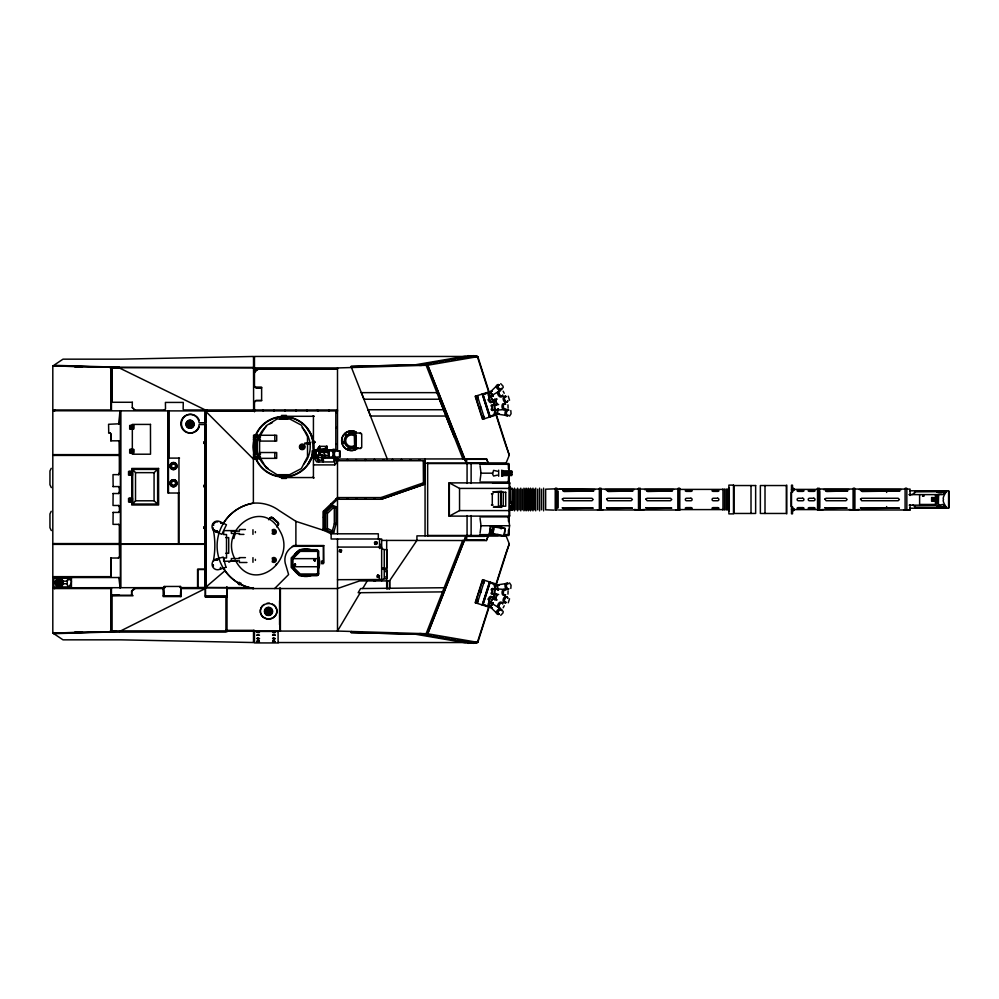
<?xml version="1.0" encoding="UTF-8"?>
<svg xmlns="http://www.w3.org/2000/svg" width="999" height="999" viewBox="0 0 999 999"><rect width="100%" height="100%" fill="white"/><g stroke="black" fill="none" stroke-linecap="round" stroke-linejoin="round"><path stroke-width="1.5" d="M253.621 367.42L112.188 367.207L111.613 402.272L132.417 402.272M205.444 588.548L205.332 587.599L205.344 588.548L180.782 588.548M223.476 567.994C229.645 578.995 241.134 586.188 253.371 588.548A43.257 43.257 0 0 1 253.371 503.171L253.371 459.041L205.332 410.926L205.344 409.977L205.082 441.82M509.54 400.237L508.241 396.178M386.288 571.128L386.463 572.09M480.057 480.581L481.019 473.176L480.057 465.759M480.057 533.154L481.019 525.749L480.057 518.331M492.657 529.595L493.056 526.111L493.881 526.361L490.971 526.111L489.323 534.415L490.409 525.973L501.498 526.111L501.136 528.921M491.046 533.703L492.894 533.953L491.046 533.703L490.934 534.552L492.794 534.802L491.608 534.715M492.994 532.405L491.233 532.23L491.57 529.67L493.768 529.757M505.194 528.483L493.956 527.01L493.019 534.29L504.083 535.901L505.194 528.483L492.032 526.111M492.769 526.286L492.27 534.69M492.282 532.455L492.382 534.827M492.482 533.853C494.73 533.828 489.248 533.341 492.482 533.853L493.394 532.617M492.994 529.82L493.956 527.01M492.694 534.727L492.807 533.878M493.181 526.823L493.793 526.286M479.87 482.067L508.441 482.067L509.59 473.176L508.441 464.285L479.87 464.285L479.87 463.536M504.083 535.901L505.019 528.608M503.933 534.64L508.441 534.64L509.59 525.749L508.441 516.858L479.87 516.858M503.196 387.749L503.034 386.138L500.736 383.666M504.22 605.719L503.171 607.779M318.706 461.95L319.068 459.865M508.091 408.191L507.954 404.857M476.223 397.977L477.659 396.84L478.022 398.576L476.76 398.813L476.948 396.915M477.472 398.738L477.122 397.015M481.131 408.329L479.882 408.566L479.52 406.843L480.419 408.391L481.318 407.43L479.52 406.843M484.178 417.832L482.917 418.069L482.567 416.346L484.353 416.945L483.628 418.007L483.816 417.12L482.567 416.346M482.917 418.069L483.104 416.171M386.351 572.177L386.176 571.328M331.456 532.33L331.843 530.619L327.397 528.521L325.686 529.607L331.456 532.33L333.741 532.33L336.014 524.263L336.014 506.743L333.154 505.531L325.686 512.724L325.686 529.607M313.062 450.786L311.626 457.142L307.992 464.048M497.39 471.228L493.593 470.367L492.507 473.901L493.581 476.036L497.377 475.162M507.954 594.143L508.091 590.809M333.741 532.33L332.442 530.619L334.315 524.025L334.315 507.879L336.014 506.743M937.287 507.192L938.61 506.93L938.498 507.754L937.287 507.192L938.61 506.93M937.287 507.667L937.437 506.568L942.944 506.593L942.319 507.892L941.882 506.83L942.944 506.793M941.882 506.83L943.143 507.042L937.162 507.042L938.036 507.405M941.77 507.667L943.143 506.843M346.803 460.015L347.502 459.428L347.202 460.389M338.449 498.551L339.086 497.964L339.26 498.826L338.611 498.064M356.631 460.289L355.981 459.528L356.218 460.389M347.602 498.826L346.965 498.064L347.202 498.926M365.247 460.389L365.01 459.528L365.871 459.802L365.172 460.389L365.871 459.802M373.876 460.015L374.575 459.428L374.75 460.289L374.026 459.528M364.847 498.551L365.559 497.964L365.721 498.826L365.01 498.064M383.916 459.802L382.892 460.015L383.853 459.802M373.876 498.551L374.9 498.339L373.938 498.551M392.145 459.528L392.307 460.389L392.619 459.428M382.03 497.652L381.793 498.613L381.63 497.752M401.011 460.015L401.648 459.428L401.81 460.289L401.161 459.528M389.96 495.242L390.984 495.042L390.284 495.629M398.526 492.257L399.225 491.67L399.388 492.544L398.676 491.783M409.965 460.015L410.989 459.802L410.04 460.015M408.104 489.073L407.242 488.786L407.954 489.56M418.993 460.015L420.017 459.802L419.056 460.015M415.646 486.288L416.346 485.701L416.034 486.675M423.888 471.865L424.587 471.278L424.687 472.14L423.888 471.865L424.762 472.14M423.564 483.528L424.263 482.942L424.425 483.803L423.713 483.041M475.499 602.809L482.854 579.795M477.285 603.371L484.577 580.344M482.18 604.932L489.522 581.918M482.367 604.994L489.722 581.98M482.692 605.107L490.047 582.092M488.611 607.28L477.335 642.544L473.563 643.319L421.241 634.353L421.241 633.578M496.116 583.778L505.506 554.395M505.919 553.096L509.29 543.831L506.056 535.864L416.92 535.864L416.92 540.409L389.498 580.918L389.498 588.748M489.073 607.105L477.809 642.369L474.825 642.544M496.116 585.077L509.29 543.831M317.832 573.713L316.92 574.525M58.791 582.367C59.89 584.59 59.341 580.606 58.978 582.954M190.397 424.438C189.498 422.29 189.698 426.248 190.484 423.963M268.881 611.613C266.97 610.252 269.83 612.799 268.369 611.013M462.724 540.409L426.111 633.716M428.209 632.33L466.071 535.864L488.174 536.001L486.376 540.559L381.655 540.409M421.241 634.353L427.784 633.766L466.208 535.864M466.508 536.001L464.285 540.409M496.153 414.048L509.29 455.169L506.056 463.136L425.062 463.136M318.206 558.404L318.119 557.18M308.316 464.273L312 457.28M375.424 543.918L374.812 543.031L376.436 542.157M375.424 542.157L374.812 543.031M376.323 543.918L376.323 542.157M344.68 433.578A9.84 9.84 0 0 1 356.356 432.205A10.564 10.165 -90 0 0 346.516 432.205C340.159 435.726 340.159 445.716 346.516 449.25A10.564 10.165 -90 0 0 356.356 449.25L358.104 447.777M360.239 592.707L337.5 631.056L227.01 631.106L253.521 631.156M362.712 588.536L367.232 580.918M483.816 582.892L482.38 581.755L484.178 581.168L483.816 582.892L482.929 581.93L484.178 581.168M483.628 580.993L483.816 581.88L482.567 582.654M480.781 592.395L479.345 591.271L481.131 590.671L480.781 592.395L480.069 592.332L479.882 590.434M476.223 601.023L478.022 600.424L477.659 602.16L476.223 601.023L476.948 602.085M476.773 601.198L476.76 600.187M476.411 601.922L478.022 600.424M374.013 580.918L375.686 580.669M277.647 525.137L277.972 524.712A1.861 1.748 41.3 0 0 277.772 522.639L272.377 517.894A1.561 1.474 41.3 0 0 270.579 517.981L268.544 519.73L270.317 517.707A1.948 1.823 41.3 0 1 272.814 517.782L277.784 522.14A2.235 2.11 41.3 0 1 278.072 525.199L276.636 526.835L277.784 524.962A1.861 1.748 41.3 0 0 277.635 522.802L272.24 518.056A1.561 1.474 41.3 0 0 270.429 518.144M275.911 564.735L276.611 563.761M510.814 588.423L511.063 585.227L509.515 582.892M508.241 602.822L509.54 598.763M374.588 542.669L375.237 541.808M376.511 544.268L377.135 542.332L376.186 541.67M317.282 449.113L319.468 446.341L327.11 446.341L327.11 449.475L317.282 449.475L325.237 449.113M317.595 449.113L319.78 446.341L319.78 449.113M324.425 449.113L326.611 446.341L326.611 449.113M327.035 446.341L324.862 449.475M313.486 441.933L314.423 441.72M314.735 442.545L313.561 442.807L313.873 441.458M942.944 492.182L941.77 491.321L942.981 491.221C944.242 494.08 935.126 492.632 938.036 491.783M914.41 493.169L915.746 491.695L946.615 491.421L915.746 491.421L913.598 493.568A10.052 5.045 90 0 1 911.575 494.617M132.68 504.033L135.514 500.799L135.514 472.652L132.68 469.405L157.63 469.405L157.63 504.033L132.68 504.033L132.68 469.405M938.61 494.617L938.373 504.02L939.822 505.169A18.432 9.353 90 0 0 942.232 504.458A9.89 5.02 -90 0 1 944.292 505.432M496.94 414.335L490.084 416.346L483.079 394.505L489.872 392.008M937.437 506.568L943.093 507.405M51.211 468.331L49.95 470.991L49.95 484.715L51.324 487.612M51.211 511.301L49.95 513.961L49.95 527.684L51.324 530.581M118.831 424.288L119.917 410.839L119.505 423.776L108.579 424.288L108.729 432.792M164.36 409.977L165.522 408.916L165.409 402.422L183.267 402.422L183.154 409.315L183.928 409.977L253.621 409.977M118.631 474.637L119.917 471.803L119.505 441.583L118.744 440.821L110.752 440.821L110.752 433.566L109.99 432.792M118.631 493.518L119.917 491.083L119.493 487.312L118.769 486.588L112.999 486.588M118.681 512.412L119.917 510.676L119.917 507.455L118.631 505.482M118.456 558.016L119.917 555.894L119.917 525.624L118.819 524.363L112.999 524.363L113.137 512.412M131.593 595.242L131.593 590.996L134.141 588.548M134.178 589.36L131.593 590.996M180.869 588.548L180.344 596.578M313.524 464.897L334.727 464.897L336.8 462.799L337.138 457.505M497.24 413.936L491.233 415.846M274.638 588.548L288.611 574.55L285.939 565.496A15.16 15.16 0 0 1 295.891 545.304L295.891 521.353L279.295 510.664A38.024 38.024 0 0 0 253.371 503.171A43.257 43.232 -90 0 0 223.164 523.751M317.694 573.988L300.212 573.988L292.944 566.733L292.944 558.641L300.212 551.373L317.694 551.373M292.819 567.819L294.093 569.093M293.956 568.955L292.67 568.231M323.713 545.691L323.851 562.937L322.677 562.937L323.439 562.449M292.295 546.328L323.439 546.191M298.114 573.101L299.388 574.375M299.238 574.238L297.964 573.513M934.914 497.739L931.617 497.49L931.617 501.261L935.164 501.261L935.164 497.49M944.292 493.568C949.662 488.012 941.682 496.84 943.468 499.5C941.645 502.122 949.662 510.926 944.292 505.432M490.996 391.358L496.478 386.014M327.397 528.521L327.397 513.449L333.516 507.542L333.154 505.531M254.47 368.893L337.5 368.893L257.705 368.781L254.47 371.815L254.47 386.488L255.969 387.899L261.626 387.899M254.47 372.814L257.705 368.781M261.626 400.412L255.969 400.412L254.47 401.81L254.47 411.813M254.47 402.085L255.969 400.686L261.626 400.686L261.626 387.624L255.969 387.624L254.47 386.226M52.81 366.009L111.451 367.182L111.451 409.977L52.81 409.977L52.81 366.009L111.451 367.182M135.514 472.652L154.071 472.652L157.63 469.405M336.176 427.672L337.038 427.497L336.763 428.334L336.563 427.335M351.398 632.242L351.398 631.468L351.049 632.554L415.134 634.165L468.531 643.319L471.366 642.794M205.332 587.599L225.187 570.566M493.019 534.29L504.258 535.764M500.736 615.334L503.021 612.899L503.196 611.251M509.515 416.108L511.063 413.773L510.814 410.577M492.669 491.945L501.71 491.196M484.278 394.081L490.284 392.157M491.808 395.542L498.251 391.72M213.299 566.208L213.299 565.097L213.299 566.208A4.645 4.645 0 0 1 212.974 564.922M228.858 562.262L231.131 560.951M381.655 548.526L384.253 549.625L384.253 568.181L382.28 569.093L386.85 569.992L386.85 578.421L382.28 579.52L337.5 579.695M509.677 510.589L459.552 510.589L449.338 516.108L449.338 482.892L459.552 488.411L509.677 488.411M205.332 588.548L119.343 631.58M256.993 641.87L258.341 642.095L259.116 640.821L259.116 641.97L256.643 641.907L259.465 641.932L256.868 641.795L256.993 640.734M937.287 491.321L938.61 491.57L938.049 492.27L937.287 491.321L937.437 492.42M937.287 491.795L938.61 492.045M937.387 491.67L938.61 491.57M941.77 491.795L943.143 491.933L937.162 491.933L942.944 491.683M943.093 491.57L941.882 491.67M219.293 558.678L213.411 560.739A82.268 82.268 0 0 0 213.411 530.219L217.819 531.431M381.019 497.589L423.588 482.779L423.588 460.726L335.826 460.726M425.199 483.991L381.281 499.263L425.199 483.991L425.199 459.041M489.185 391.82L475.174 396.303L482.529 419.318L496.54 414.835M476.76 398.813L478.022 398.576M486.563 458.903L488.174 462.999L486.563 458.903L335.826 459.041M489.81 607.005L483.041 604.67L490.01 582.804L496.99 584.715M558.553 509.989L599.949 509.989L599.949 489.772M600.436 489.772L600.436 509.94L639.16 509.989L639.16 489.772M678.508 489.06L678.508 509.989L639.797 509.989L639.797 489.772M644.58 509.465L639.797 509.94M853.895 489.772L853.895 509.94L818.793 509.989L818.793 489.06M823.576 509.465L818.793 509.94M910.064 504.795L910.064 509.989L854.345 509.989L854.345 489.772M859.128 509.465L854.345 509.94M493.793 492.057L501.635 491.908M937.387 507.317L938.61 507.405M490.234 606.855L484.278 604.919M387.312 459.041L351.049 366.446L415.134 364.835L468.531 355.681L471.366 356.206M420.379 364.71L351.049 366.446M425.736 364.647L421.241 365.422L421.241 364.647L473.563 355.681L477.809 356.631L489.098 391.97M424.787 364.685L420.292 365.447L415.134 364.835M427.784 364.16L430.794 363.648M433.791 363.137L436.788 362.625M439.785 362.113L442.782 361.601M445.791 361.089L448.788 360.564M451.785 360.052L454.782 359.54M457.779 359.028L471.278 356.718M463.099 358.254L466.096 357.742M421.241 364.647L427.647 365.234L477.809 356.631L473.563 355.681L473.563 356.456M258.341 642.095L259.116 641.97M272.727 641.87C276.935 641.146 272.24 643.456 272.727 640.734M498.301 584.777L505.869 583.603M259.24 640.908L257.967 641.008M376.298 541.67L374.475 542.669L374.725 543.743M375.449 544.405L376.623 544.268M415.134 634.165L420.292 633.553L425.736 634.353M476.411 397.078L477.659 396.84M503.996 409.565L496.528 410.189A2.91 1.498 85.2 0 1 494.605 406.655A2.91 1.498 85.2 0 1 496.84 404.957M492.107 529.532L492.445 529.745M491.733 532.405L492.632 532.692M553.821 510.114L545.641 509.815L545.641 489.185L553.821 488.886M354.133 367.132L361.85 366.908M388.049 366.109L395.754 365.884M111.613 367.719L337.5 367.944L427.784 365.234L466.208 463.136M74.75 632.117L82.43 631.892M110.115 631.093L116.271 630.906M111.451 588.548L52.81 588.548L52.81 632.991L111.463 631.818L111.451 587.699M52.81 632.991L111.463 631.818M53.821 632.729L53.821 633.678L119.343 631.768L227.01 631.768L227.01 587.599M444.855 587.724L360.614 588.548L358.142 592.732L442.382 591.895M205.444 587.599L197.864 587.612L197.864 569.53L205.669 569.53M465.422 356.456L254.47 356.456L254.47 369.78M474.825 356.456L477.335 356.456L488.623 391.795M253.521 357.23L254.47 357.23M426.148 365.284L462.937 459.041M253.621 368.356L254.47 368.356M253.621 369.78L257.705 369.78M255.969 387.212L261.626 387.212M361.263 392.644L436.888 392.644M363.836 399.225L439.46 399.225M112.325 399.438L111.763 402.272M132.28 402.272L132.28 407.58L134.79 409.977M367.969 409.74L443.593 409.74M164.473 409.977L134.653 409.977L132.28 407.58M254.47 409.977L337.5 409.977M205.657 410.926L205.657 422.752L199.101 422.752L198.676 420.417A9.366 9.216 -90 0 0 184.478 416.233A9.366 9.216 -90 0 0 184.603 431.256A9.366 9.216 -90 0 0 198.726 426.823L199.101 424.55L205.657 424.55L205.657 543.918L120.567 543.918L120.567 410.839L120.567 587.687L120.567 544.305L205.669 544.305L205.669 587.599M206.805 410.864L253.621 410.864L253.521 356.456L121.004 359.165L63.012 359.165L53.821 365.322L119.343 367.232L119.343 368.356M335.826 410.914L337.5 410.914M205.332 410.926L337.5 410.926M281.581 415.821L286.351 415.709M282.542 416.059L285.564 416.059M370.442 416.034L446.066 416.034M285.564 416.296L313.424 416.296L313.424 451.523M282.542 416.533L285.564 416.533M287.612 416.845L279.957 416.845L279.957 418.731L287.612 418.731L287.612 416.845A30.32 30.307 0 0 1 313.449 441.645M279.957 417.307L287.612 417.307M131.219 426.411L133.691 426.411M131.219 427.285L132.093 427.36M131.219 427.36L133.691 427.36M130.744 428.309L133.691 428.309M108.579 432.792L110.14 432.792M348.701 433.029L360.689 433.029L361.713 434.053L361.713 447.44L360.689 448.451L348.701 448.451M110.752 433.566L110.901 440.821M348.701 433.678L355.819 433.678M253.559 437.375L260.389 437.412L260.389 435.264L276.686 435.264L276.686 441.083L260.389 441.083L260.389 439.423L253.559 439.423M253.559 439.498L257.405 439.498L257.405 454.645M118.594 440.821L119.505 441.583M205.22 441.82L204.071 441.82L204.071 443.481L205.22 443.481M348.701 447.764L355.557 447.764M332.967 449.288L334.44 449.288M313.823 449.887L337.138 449.85M317.719 450.237L314.66 450.237L314.66 450.961M323.838 450.237L333.017 450.237M131.219 450.262L133.691 450.337M314.747 450.636L313.674 450.636L314.747 450.274M314.398 450.811L312.212 450.811L312.699 456.168M131.219 451.211L133.691 451.286M312.612 451.585L316.159 451.585L316.159 456.481L312.612 456.481L312.699 450.811M130.744 452.235L133.691 452.235M312.612 452.41L315.347 452.41L315.347 455.656L312.612 455.656M329.308 452.447L318.768 452.447L318.768 455.494M119.917 454.632L52.81 454.632L52.81 410.764L54.745 410.764L54.745 409.977M253.559 454.645L260.389 454.682L260.389 452.522L276.686 452.522L276.686 458.354L260.389 458.354L260.389 456.68L253.559 456.68M119.917 455.419L52.81 455.419L52.81 543.581L119.917 543.581M329.308 455.494L318.244 455.02M253.559 456.843L259.216 456.843L259.216 458.878L253.559 458.878L253.559 435.177L259.216 435.177L259.216 437.375M318.931 457.092L312.799 456.481M322.003 457.092L340.184 457.092L340.135 450.961L312.799 450.961L312.799 451.585M325.075 457.517L322.427 457.517L322.128 455.02L317.62 455.02L318.069 460.189L323.701 460.189M317.62 457.604L321.628 457.604L322.078 460.189M168.431 458.104L179.52 458.104M313.524 458.166L316.671 458.166L318.494 461.95M323.164 458.166L335.477 458.166M253.371 459.041L256.031 459.453A30.32 30.307 0 0 0 280.781 476.935M466.021 459.303L484.765 459.303M466.021 462.824L484.765 462.824M427.747 463.536L508.953 463.536L508.953 469.655M501.723 470.854L511.725 470.854L511.725 472.802L501.723 472.802M132.542 471.416L128.546 471.416L128.546 475.112L132.542 475.112M501.723 471.803L511.725 471.715M130.944 472.277L130.07 472.277L132.542 472.365M501.723 472.19L511.725 472.19M501.723 472.327L511.725 472.327M130.07 473.226L132.542 473.301M481.019 473.176L492.682 473.176M502.609 473.176L509.59 473.176M501.723 473.588L511.725 473.588L511.725 475.536L501.723 475.536M130.07 474.175L130.944 474.175M501.723 474.063L511.725 474.063M132.542 474.25L129.595 474.25L129.595 475.112L129.495 471.416M501.723 474.2L511.725 474.2M501.723 474.6L511.725 474.6M501.723 474.675L511.725 474.675M279.957 476.548L287.612 476.548M282.542 477.322L285.564 477.322M285.564 477.559L313.424 477.559L313.424 457.654M282.542 477.797L285.564 477.797M281.581 478.034L286.351 478.034M281.581 478.146L286.351 478.146M423.588 482.779L423.451 460.726M509.04 483.129L509.677 483.129M205.22 485.214L204.071 485.214L204.071 486.875L205.22 486.875M509.677 486.938L510.302 486.938L510.452 502.834M509.902 487.162L509.902 488.673M792.519 488.324L793.543 488.324L793.543 490.684L792.519 490.684M509.677 488.898L512.175 488.948M555.232 488.948L556.955 488.948M599.338 488.948L601.073 488.948M638.498 488.948L640.222 488.948M678.084 488.948L679.807 488.948M792.519 488.911L793.543 488.911M817.532 488.948L819.267 488.948M853.084 488.948L854.819 488.948M905.106 488.948L906.842 488.948M510.452 488.998L512.175 488.998M555.232 488.998L556.955 488.998M679.807 489.06L558.553 489.098L595.079 489.585M817.532 488.998L910.064 489.098L910.064 495.467M605.232 489.585L634.303 489.585M644.58 489.585L673.651 489.585M678.508 489.398L722.976 489.398M791.495 489.448L792.519 489.448M794.13 489.398L819.829 489.398L819.829 490.084M823.576 489.585L849.025 489.585M859.128 489.585L901.273 489.585M792.519 490.097L793.543 490.097M909.864 490.784L948.575 490.784L948.575 508.216L909.864 508.216M791.495 492.295L792.519 492.295L792.519 485.114M119.343 492.794L119.343 487.312L118.631 486.588M178.983 493.019L167.882 493.019L167.882 410.889L168.993 410.889L168.993 458.104M112.999 493.518L118.769 493.518M491.421 493.768L493.144 493.768M908.978 494.617L942.232 494.617A10.127 5.132 -90 0 0 944.292 493.581M922.577 495.966L924.15 495.966L922.577 496.203M381.156 497.589L337.5 497.589L323.064 511.525L323.064 530.169M132.542 498.326L128.546 498.326L128.584 502.035L132.542 502.035M130.07 499.2L132.542 499.275M381.418 499.263L337.5 499.263L324.213 512.1L324.213 530.544L331.131 533.803L378.321 533.803L378.321 538.998M509.677 499.95L510.227 501.998M130.07 500.137L130.944 500.137M130.07 500.224L132.542 500.224M135.514 500.799L154.071 500.799L157.63 504.033M132.542 501.161L129.595 501.161L129.595 502.035L129.495 498.326M491.421 505.032L493.144 505.032M939.822 505.169L909.202 505.169A15.584 7.817 90 0 0 910.401 504.994M118.769 505.482L112.999 505.482L113.137 493.518M119.343 506.206L119.493 511.725M494.268 506.618L501.735 506.618M791.495 506.705L792.519 506.705L792.519 513.886M334.528 507.417L336.014 507.417M501.81 507.33L493.344 507.167M509.677 507.342C513.474 505.781 513.474 511.351 509.677 509.79M914.41 505.831L915.746 507.305L946.615 507.529L915.746 507.529L913.598 505.432A9.815 4.92 -90 0 0 913.049 504.982M792.519 508.316L793.543 508.316L793.543 510.676L792.519 510.676M792.519 508.903L793.543 508.903M791.495 509.552L792.519 509.552M678.508 509.602L722.976 509.602M794.13 509.602L819.829 509.602L819.829 508.916M597.502 509.94L599.949 509.94M600.436 509.94L602.797 509.94M639.16 509.94L634.303 509.465M676.073 509.94L678.508 509.94M853.895 509.94L849.025 509.465M903.695 509.94L910.064 509.94M792.519 510.077L793.543 510.077M112.999 512.412L118.819 512.412M509.04 515.871L509.677 515.871M334.528 523.588L336.014 523.588M481.019 525.749L509.59 525.749M493.056 526.111L501.498 526.111M491.97 526.573L493.731 526.748M205.22 526.773L204.071 526.773L204.071 528.421L205.22 528.421M493.344 527.16L500.074 527.022M245.442 529.52L239.423 529.52L239.423 531.168L231.368 531.168L231.368 533.454L239.423 533.454L239.423 534.365M236.563 530.619L223.676 530.619L223.676 534.54L226.511 534.54L226.511 557.966L223.676 557.966L223.676 561.238L236.875 561.238M491.233 532.23L492.257 532.23M239.423 534.403L243.931 534.403M489.323 534.415L498.339 534.415M497.914 534.64L479.87 534.64L479.87 535.464M427.747 535.464L498.239 535.464M504.358 535.464L508.953 535.464L508.953 529.345M466.021 536.376L484.765 536.376M225.849 537.612L228.709 537.612L228.709 553.271L225.849 553.271M466.021 539.897L484.765 539.897M375.312 543.918L376.436 543.918M119.917 544.368L52.81 544.368L52.81 576.66L110.939 576.66L110.939 558.016M293.556 545.541L323.851 545.541M337.5 547.077L381.655 547.077M380.082 547.814L381.655 547.814M384.253 549.625L386.85 549.625L386.85 568.181L382.28 568.181M119.543 557.105L119.343 544.368M239.423 557.617L245.442 557.617M118.644 558.016L110.752 558.016L110.752 576.66M292.944 558.641L317.694 558.641M292.083 558.828L292.083 560.626M323.301 561.026L321.653 561.026L321.653 563.698L323.301 563.698L323.301 562.937M246.94 562.499L239.423 562.499L239.423 560.839L231.368 560.839L231.368 558.566L239.423 558.566L239.423 557.642M292.083 564.423L292.083 566.221M292.944 566.733L317.694 566.733M205.669 569.218L197.565 569.218L197.565 587.612L250.075 587.599M310.776 574.974L318.219 574.974L318.219 567.557M386.463 577.434L386.501 576.598M119.343 578.309L119.917 587.687L119.343 578.309L118.581 577.534M62.25 581.156L67.358 581.156M62.25 583.753L67.358 583.753M164.111 586.463L164.685 587.649L164.111 586.463L180.682 586.45L180.682 587.624L180.107 586.45M119.917 578.309L119.156 577.534L52.81 577.534L52.81 587.762L164.685 587.649M180.12 587.624L198.127 587.612M52.81 587.762L70.005 587.737M226.898 587.712L205.107 587.599L205.107 569.53M133.991 588.548L163.711 588.548L163.711 595.242M227.01 588.548L337.5 588.548L359.578 580.918L389.747 580.918L389.747 588.748L386.688 588.748L386.688 540.409M132.58 595.242L111.876 595.242L111.876 631.58L225.924 631.58L225.924 597.002L205.332 597.002L205.332 409.977L119.343 367.944M111.876 595.791L133.004 595.791M163.224 595.791L180.344 595.791M205.444 595.829L226.898 595.829M225.924 630.107L227.01 630.107M227.01 630.344L254.47 630.344L254.47 642.931L278.084 642.931L278.084 631.056M279.745 630.519L280.382 630.519M111.876 631.056L225.924 631.056M254.47 631.443L278.084 631.443M253.521 641.77L254.47 641.77M278.084 642.544L465.434 642.544M53.734 410.764L119.917 410.839M120.567 410.839L205.419 410.926M74.75 366.883L82.43 367.108M110.115 367.907L117.807 368.132M111.451 368.132L112.188 368.144L112.25 399.438M427.784 633.766L337.5 631.056L337.5 538.998M354.133 631.868L361.85 632.092M388.049 632.891L395.754 633.116M351.049 632.554L420.354 634.29M111.876 595.367L119.493 595.242M492.782 529.92L493.331 529.845M491.233 583.154L497.24 585.064M503.996 589.435L496.528 588.811A2.91 1.498 -85.2 0 0 494.605 592.345A2.91 1.498 -85.2 0 0 496.84 594.043M479.52 592.157L480.232 592.22M493.019 526.723L492.182 526.698L493.369 526.96M493.044 526.198L493.144 526.311M334.315 524.025L336.014 524.263M498.301 414.223L505.869 415.397M427.647 633.766L477.809 642.369L473.563 643.319L473.563 642.544M427.784 634.84L430.794 635.352M433.791 635.864L436.788 636.375M439.785 636.887L442.782 637.399M445.791 637.911L448.788 638.436M451.785 638.948L454.782 639.46M457.779 639.972L471.278 642.282M300.362 575.012L301.061 575.149M909.577 494.617L910.326 494.867M488.174 536.001L486.376 540.559M496.54 584.165L482.529 579.682L475.174 602.697L489.185 607.18M295.891 521.353L324.213 530.544M337.038 443.706L336.276 444.38L337.038 443.693M215.809 531.768L221.89 534.315L226.448 524.75L220.492 521.915A5.507 5.507 0 0 0 212.537 524.163A5.507 5.507 0 0 0 215.809 531.768L213.411 530.219M333.516 507.542L334.315 507.879M325.686 512.724L327.397 513.449M314.21 441.458L314.81 442.207M313.848 442.445L314.235 441.97M491.808 603.458L498.251 607.28M53.821 633.678L63.012 639.835L121.004 639.835L253.521 642.544L253.521 630.394M374.613 543.743L375.562 544.405M490.996 607.642L496.478 612.986M299.25 551.123L297.977 552.397M293.956 556.406L292.682 557.679M118.681 524.363L119.343 525.049L119.343 543.581M163.474 588.548L164.073 595.791M943.143 492.132L942.544 492.27M235.464 560.364C253.484 595.104 297.34 560.414 279.907 530.981C262.612 497.002 218.918 529.532 234.952 558.941M503.171 391.221L504.22 393.281M476.773 397.802L477.297 398.638M306.568 427.659L310.739 434.265L313.049 441.72L313.349 449.525M314.323 458.166L316.708 461.95L333.853 461.95L333.853 458.166M509.29 455.169L505.094 443.319M259.615 456.743L266.221 467.894L277.06 474.7L289.548 474.7L301.373 468.556L307.517 456.743L307.517 436.7L301.373 425.162L289.835 419.018L277.06 419.018L266.221 425.724L259.615 436.7L259.615 455.194M319.505 452.31L321.653 456.381M509.677 499.388L512.749 506.231L512.749 508.703A1.324 1.324 0 0 1 510.339 509.115M439.323 399.225L451.873 430.831M445.916 416.034L454.333 437.112M464.897 458.903L466.508 462.999L428.209 366.67M361.401 392.644L363.986 399.225M368.119 409.74L370.579 416.034M323.614 451.898L325.299 456.381M496.153 415.347L504.62 441.845M482.692 393.893L490.047 416.908M482.367 394.006L489.722 417.02M482.18 394.068L489.522 417.082M477.285 395.629L484.577 418.656M475.499 396.191L482.854 419.205M327.672 451.898L329.083 456.381M377.023 542.332L377.16 543.406M949.05 491.221L949.05 507.779M948.975 493.181L948.975 497.052M948.975 497.315L948.975 498.139M948.975 498.526L948.975 499.275M948.975 499.725L948.975 500.474M948.975 500.861L948.975 501.685M948.975 501.948L948.975 505.819M942.981 491.221L943.093 492.045M943.093 506.93L942.981 507.754M941.77 491.321L941.882 492.145M935.439 494.617L935.439 504.458L919.617 504.458L919.617 494.617M906.842 488.386L906.842 510.277M905.106 488.386L905.106 510.277M886.637 491.058L886.637 492.445M886.637 506.555L886.637 507.942M854.819 488.386L854.819 510.277M853.084 488.386L853.084 510.277M819.829 491.421L819.829 507.579M819.267 488.386L819.267 510.277M817.532 488.386L817.532 510.277M793.93 488.961L793.93 490.047M793.93 508.941L793.93 510.039M791.495 485.114L791.495 513.886M791.108 492.707L791.108 506.293M786.775 485.114L786.775 513.886M765.009 485.539L765.009 513.461M751.011 485.539L751.011 513.461M729.27 487.674L729.27 511.326M727.384 488.973L727.384 510.027M726.123 488.973L726.123 510.027M724.55 488.973L724.55 510.027M722.976 488.973L722.976 510.027M679.807 488.386L679.807 510.277M678.084 488.386L678.084 510.277M640.222 488.386L640.222 510.277M638.498 488.386L638.498 510.277M601.073 488.386L601.073 510.277M599.338 488.386L599.338 510.277M558.154 491.158L558.154 507.842M556.955 488.386L556.955 510.277M556.181 489.772L556.181 509.94M555.232 488.386L555.232 510.277M543.593 488.161L543.593 510.839M541.545 489.185L541.545 509.815M539.585 488.161L539.585 510.839M537.687 489.185L537.687 509.815M535.726 488.161L535.726 510.839M534.303 489.185L534.303 509.815M532.966 488.161L532.966 510.839M531.718 489.185L531.718 509.815M530.531 488.161L530.531 510.839M529.433 489.185L529.433 509.815M528.334 488.161L528.334 510.839M527.222 489.185L527.222 509.815M526.123 488.161L526.123 510.839M525.024 489.185L525.024 509.815M523.926 488.161L523.926 510.839M522.352 489.185L522.352 509.815M520.779 488.161L520.779 510.839M519.193 489.185L519.193 509.815M517.619 488.161L517.619 510.839M516.046 489.185L516.046 509.815M514.473 488.161L514.473 510.839M513.061 489.185L513.061 509.815M512.175 488.386L512.175 510.277M510.452 505.556L510.452 508.216M510.452 509.303L510.452 510.277M509.203 482.892L509.04 516.108M508.953 477.31L508.953 483.429M508.953 515.571L508.953 521.69M508.441 464.285L508.441 468.731M508.441 477.622L508.441 482.067M508.441 516.858L508.441 521.303M508.441 530.194L508.441 534.64M507.317 482.892L492.519 482.892M503.371 492.282L503.209 506.218M502.834 470.454L502.834 475.936M501.723 470.154L501.723 476.236M501.236 492.282L501.236 506.218M501.061 492.282L501.061 506.218M498.663 470.154L498.663 476.236M492.282 493.768L492.282 505.032M471.128 463.536L471.128 483.429M471.128 515.571L471.128 535.464M468.531 355.681L468.531 356.456M468.531 642.544L468.531 643.319M467.07 463.536L467.07 483.429M467.07 515.571L467.07 535.464M466.67 459.303L466.67 462.824M466.67 536.376L466.67 539.897M459.552 488.411L459.552 510.589M427.647 463.136L427.647 535.864M425.062 459.041L425.062 535.864M386.95 580.918L386.95 588.748M384.253 569.992L384.253 578.421M381.655 580.918L381.655 538.998L331.131 538.998L331.131 533.803M379.52 538.998L379.52 548.526M379.52 578.646L379.52 579.695M360.377 433.029L360.377 433.678M360.377 447.764L360.377 448.451M356.755 447.764L356.755 448.451M355.557 433.678L355.557 448.451M355.232 433.029L355.232 448.451M351.398 366.758L351.398 367.532M351.061 433.029L351.061 433.678M351.061 447.764L351.061 448.451M350.012 433.029L350.012 433.678M350.012 447.764L350.012 448.451M339.548 450.961L339.548 457.092M337.637 459.041L337.637 460.726M337.637 497.589L337.637 499.263M337.5 367.944L337.5 451.336M337.5 459.041L337.5 533.803M335.826 410.926L335.826 449.737M335.115 450.961L335.115 451.598L332.555 451.598L332.555 450.961M335.115 457.092L335.115 456.456L332.555 456.456L332.555 457.092M334.927 450.961L334.927 451.598M334.927 456.456L334.927 457.092M334.727 458.166L334.727 464.897M334.44 450.961L334.44 457.43L332.967 457.43L332.967 450.961M332.742 450.961L332.917 451.598M332.917 456.456L332.742 457.092M329.146 452.447L329.146 455.494M323.614 449.475L323.614 450.961M323.226 458.166L323.164 461.95M323.301 546.328L323.301 562.312M322.989 449.475L322.989 450.961M321.678 455.02L321.628 457.604M319.53 446.341L319.53 449.475M318.931 452.447L318.931 455.494M318.157 449.475L318.157 450.961M317.083 550.524L315.272 550.524M316.671 458.166L314.66 457.092M316.658 574.85L314.86 574.85M315.984 451.585L315.984 456.481M315.172 452.41L315.172 455.656M314.273 449.85L314.273 450.961M314.273 457.092L314.273 458.166M312.799 452.41L312.799 455.656M309.628 443.007L309.628 443.793M309.59 443.007L309.44 443.793M307.867 443.007L307.867 443.793M307.555 443.007L307.555 443.793M302.909 550.524L301.111 550.524M302.497 574.85L300.687 574.85M286.351 416.845L286.351 415.434L281.581 415.434L281.581 416.845M286.351 477.01L286.351 478.434L281.581 478.434L281.581 477.01M285.564 415.821L285.464 417.307M285.564 478.034L285.464 476.548M284.315 415.821L284.315 416.77M284.315 477.085L284.315 478.034M280.382 631.056L280.382 588.011L279.745 588.011L279.745 631.056M279.57 600.674L279.57 624.725M274.812 435.264L274.812 441.083M274.812 452.522L274.812 458.354M274.563 640.659L274.563 641.795M273.501 640.609L273.501 641.745M258.828 640.659L258.828 641.795M257.767 640.609L257.767 641.745M257.405 435.177L257.405 437.375M257.405 456.843L257.405 458.878M256.106 435.177L256.106 437.375M256.106 439.498L256.106 454.645M256.106 456.843L256.106 458.878M255.394 531.605L255.394 532.692M255.394 559.328L255.394 560.414M254.807 435.177L254.807 437.375M254.807 439.498L254.807 454.645M254.807 456.843L254.807 458.878M254.483 437.412L254.483 439.423M254.483 454.682L254.483 456.68M253.371 587.599L253.371 588.548M252.959 529.732L252.959 534.365M252.959 557.642L252.959 562.287M226.898 586.638L226.898 596.89L205.444 596.89L205.444 586.638M206.805 409.977L206.805 410.926M205.906 410.926L205.906 587.599M205.082 443.481L205.082 485.214M205.082 486.875L205.082 526.773M205.082 528.421L205.082 543.918M205.107 544.305L205.107 569.218M204.208 441.82L204.208 443.481M204.208 485.214L204.208 486.875M204.208 526.773L204.208 528.421M181.194 588.548L181.194 596.578L163.224 596.578L163.224 588.548M178.958 458.104L178.958 543.918M178.421 493.019L178.421 543.918M168.456 410.889L168.456 493.019M154.071 472.652L154.071 500.799M135.414 587.674L135.414 588.548M132.043 425.474L132.043 429.17M132.043 449.4L132.043 453.096M131.731 590.996L131.731 595.242M130.894 471.416L130.894 475.112M130.894 498.326L130.894 502.035M130.657 425.474L130.744 429.17M130.657 449.4L130.744 453.096M130.12 471.416L130.07 475.112M130.12 498.326L130.07 502.035M119.343 441.583L119.343 454.632M119.343 455.419L119.343 473.913L118.769 474.637L112.999 474.637L113.137 486.588M112.188 367.207L112.188 368.144M110.877 367.707L110.877 409.977M110.877 588.548L110.877 631.293M54.745 587.762L54.745 588.548M54.495 409.977L54.495 410.764M54.495 454.632L54.495 455.419M54.495 543.581L54.495 544.368M54.495 576.66L54.495 577.534M54.495 587.762L54.495 588.548M53.571 632.567L53.571 633.516M318.456 556.755A13.899 13.899 0 0 1 318.456 568.506M311.75 575.224A13.899 13.899 0 0 1 300 575.224M298.926 574.662A13.899 13.899 0 0 1 293.843 569.58M294.493 554.67A13.899 13.899 0 0 1 297.902 551.248M300 550.049A13.899 13.899 0 0 1 311.75 550.049M199.3 426.823A9.366 9.216 -90 0 1 187.038 432.317A9.366 9.216 -90 0 1 182.33 419.568A9.366 9.216 -90 0 1 195.155 415.534M196.041 416.133A9.366 9.216 -90 0 1 199.251 420.417M272.402 604.083A8.317 7.817 0 0 1 275.262 615.759A8.317 7.817 0 0 1 262.537 616.383A8.317 7.817 0 0 1 264.086 604.495M266.745 603.433A8.317 7.817 0 0 1 269.63 603.284M356.356 449.25A9.84 9.84 0 0 1 343.906 434.403M313.399 452.172A30.32 30.307 0 0 1 286.076 476.96M253.684 451.898A30.32 30.307 0 0 1 253.983 440.072M255.12 436.276A30.32 30.307 0 0 1 282.38 416.483M313.649 442.944A30.32 30.307 0 0 1 313.761 449.562M233.866 538.586A36.189 36.189 0 0 1 235.065 534.14M240.647 582.817A1.261 1.261 0 0 1 240.11 584.59A1.261 1.261 0 0 1 238.386 583.903A1.261 1.261 0 0 1 239.223 582.242M312.425 454.657A29.92 29.92 0 0 1 286.039 476.585M280.819 476.56A29.92 29.92 0 0 1 256.393 459.29M254.083 451.835A29.92 29.92 0 0 1 254.133 441.446M255.507 436.413A29.92 29.92 0 0 1 278.509 417.295M287.6 417.132A29.92 29.92 0 0 1 312.5 439.173M308.042 574.962A12.512 12.512 0 0 1 303.696 574.962M318.419 559.265A12.999 12.999 0 0 1 318.419 565.996M309.228 575.187A12.999 12.999 0 0 1 302.51 575.187M303.609 549.837A12.999 12.999 0 0 1 308.129 549.837M302.173 427.697A26.648 26.648 0 0 1 303.596 464.348M268.182 468.531A26.648 26.648 0 0 1 257.292 451.286M257.193 442.957A26.648 26.648 0 0 1 258.117 438.861M258.566 437.55A26.648 26.648 0 0 1 266.533 426.286M269.955 423.863A26.648 26.648 0 0 1 272.415 422.577M502.797 395.154A3.034 1.561 59.3 0 1 500.924 396.016A3.034 1.561 59.3 0 1 498.751 392.669A3.034 1.561 59.3 0 1 500.062 390.934M502.547 395.292A3.034 1.561 59.3 0 1 500.674 396.166A3.034 1.561 59.3 0 1 498.513 392.819A3.034 1.561 59.3 0 1 499.812 391.084M501.623 395.841A3.034 1.561 59.3 0 1 499.75 396.715A3.034 1.561 59.3 0 1 497.577 393.369A3.034 1.561 59.3 0 1 498.888 391.633M494.992 398.676A2.91 1.498 59.3 0 1 493.556 400.574A2.91 1.498 59.3 0 1 491.171 396.915A2.91 1.498 59.3 0 1 493.231 395.966M494.642 400.274A2.722 1.399 59.3 0 1 492.42 399.787A2.722 1.399 59.3 0 1 491.171 396.566A2.722 1.399 59.3 0 1 493.069 396.191M492.844 401.336A2.722 1.399 59.3 0 1 490.621 400.861A2.722 1.399 59.3 0 1 489.373 397.627A2.722 1.399 59.3 0 1 491.271 397.265M492.957 400.874A2.91 1.498 59.3 0 1 490.896 401.536A2.91 1.498 59.3 0 1 489.023 397.889A2.91 1.498 59.3 0 1 491.083 397.24M491.183 402.634A2.91 1.498 59.3 0 1 489.023 401.473M488.399 400.524A2.91 1.498 59.3 0 1 488.012 399.5M505.919 409.153A3.034 1.561 85.2 0 1 503.846 408.491A3.034 1.561 85.2 0 1 503.671 404.508A3.034 1.561 85.2 0 1 505.706 404.133M505.631 409.178A3.034 1.561 85.2 0 1 503.558 408.516A3.034 1.561 85.2 0 1 503.384 404.533A3.034 1.561 85.2 0 1 505.419 404.158M504.557 409.265A3.034 1.561 85.2 0 1 502.485 408.603A3.034 1.561 85.2 0 1 502.31 404.62A3.034 1.561 85.2 0 1 504.345 404.245M497.427 409.016A2.91 1.498 85.2 0 1 497.052 409.79M496.316 410.015A2.722 1.399 85.2 0 1 494.517 406.705A2.722 1.399 85.2 0 1 496.615 405.132M494.717 409.815A2.722 1.399 85.2 0 1 492.857 409.228A2.722 1.399 85.2 0 1 492.707 405.644A2.722 1.399 85.2 0 1 494.53 405.307M494.567 410.002A2.91 1.498 85.2 0 1 492.569 409.365A2.91 1.498 85.2 0 1 492.407 405.532A2.91 1.498 85.2 0 1 494.355 405.169M491.583 409.99A2.91 1.498 85.2 0 1 491.121 409.165M490.984 405.931A2.91 1.498 85.2 0 1 491.895 404.77M492.732 410.502A2.91 1.498 85.2 0 1 492.145 410.464M508.379 415.359A3.034 1.461 -81.1 0 1 506.393 413.286A3.034 1.461 -81.1 0 1 508.591 409.89M508.091 415.309A3.034 1.461 -81.1 0 1 506.243 414.66A3.034 1.461 -81.1 0 1 506.78 410.701A3.034 1.461 -81.1 0 1 508.766 410.327M506.993 415.147A3.034 1.461 -81.1 0 1 505.157 414.485A3.034 1.461 -81.1 0 1 505.694 410.539A3.034 1.461 -81.1 0 1 507.679 410.152M498.851 414.26A2.91 1.411 -81.1 0 1 497.514 412.425A2.91 1.411 -81.1 0 1 498.501 408.953M499.2 413.673A2.722 1.311 -81.1 0 1 497.477 412.799A2.722 1.311 -81.1 0 1 498.351 409.091M497.09 413.349A2.722 1.311 -81.1 0 1 495.629 413.249A2.722 1.311 -81.1 0 1 495.442 410.439M496.903 413.474A2.91 1.411 -81.1 0 1 495.342 413.361A2.91 1.411 -81.1 0 1 495.142 410.352M494.455 413.623A2.91 1.411 -81.1 0 1 494.006 413.149M501.985 388.261A3.034 1.461 45.7 0 1 499.85 388.936A3.034 1.461 45.7 0 1 497.29 385.626A3.034 1.461 45.7 0 1 499.425 384.94M501.773 388.461A3.034 1.461 45.7 0 1 499.637 389.148A3.034 1.461 45.7 0 1 497.077 385.826A3.034 1.461 45.7 0 1 499.213 385.139M500.886 389.897A3.034 1.461 45.7 0 1 498.226 389.51A3.034 1.461 45.7 0 1 496.278 386.351A3.034 1.461 45.7 0 1 498.426 385.914M493.356 395.192A2.91 1.411 45.7 0 1 490.984 392.395A2.91 1.411 45.7 0 1 492.107 390.996M493.219 395.192A2.722 1.311 45.7 0 1 490.984 392.582A2.722 1.311 45.7 0 1 492.045 391.271M491.683 396.69A2.722 1.311 45.7 0 1 489.385 393.706A2.722 1.311 45.7 0 1 491.308 393.082M491.545 396.965A2.91 1.411 45.7 0 1 489.073 393.768A2.91 1.411 45.7 0 1 491.133 393.119M489.697 397.277A2.91 1.411 45.7 0 1 488.211 394.068M507.854 400.786A3.034 1.586 72.3 0 1 505.931 401.673A3.034 1.586 72.3 0 1 504.358 398.064A3.034 1.586 72.3 0 1 505.856 396.241M507.579 400.874A3.034 1.586 72.3 0 1 505.432 401.561A3.034 1.586 72.3 0 1 504.133 397.477A3.034 1.586 72.3 0 1 506.268 396.79M506.206 401.885A2.91 1.523 72.3 0 1 504.02 401.298A2.91 1.523 72.3 0 1 503.246 397.59A2.91 1.523 72.3 0 1 505.232 397.215M498.638 404.545A2.91 1.523 72.3 0 1 496.291 402.235A2.91 1.523 72.3 0 1 496.865 399.001M497.814 404.383A2.722 1.436 72.3 0 1 496.078 401.748A2.722 1.436 72.3 0 1 496.74 399.225M496.428 405.057A2.722 1.436 72.3 0 1 494.418 403.384A2.722 1.436 72.3 0 1 494.305 400.224M495.654 405.257A2.91 1.523 72.3 0 1 493.931 402.984A2.91 1.523 72.3 0 1 494.018 400.137M493.743 405.207A2.91 1.523 72.3 0 1 493.131 404.408M500.062 608.066A3.034 1.561 -59.3 0 1 498.751 606.331A3.034 1.561 -59.3 0 1 500.924 602.984A3.034 1.561 -59.3 0 1 502.797 603.846M499.812 607.916A3.034 1.561 -59.3 0 1 498.513 606.181A3.034 1.561 -59.3 0 1 500.674 602.834A3.034 1.561 -59.3 0 1 502.547 603.708M498.913 607.267A2.91 1.498 -59.3 0 1 497.652 605.594A2.91 1.498 -59.3 0 1 499.737 602.385A2.91 1.498 -59.3 0 1 501.548 603.209M493.231 603.034A2.91 1.498 -59.3 0 1 491.171 602.085A2.91 1.498 -59.3 0 1 493.556 598.426A2.91 1.498 -59.3 0 1 494.992 600.324M493.069 602.809A2.722 1.399 -59.3 0 1 491.171 602.434A2.722 1.399 -59.3 0 1 492.42 599.213A2.722 1.399 -59.3 0 1 494.642 598.726M491.271 601.735A2.722 1.399 -59.3 0 1 489.373 601.373A2.722 1.399 -59.3 0 1 490.621 598.139A2.722 1.399 -59.3 0 1 492.844 597.664M491.083 601.76A2.91 1.498 -59.3 0 1 489.023 601.111A2.91 1.498 -59.3 0 1 490.896 597.464A2.91 1.498 -59.3 0 1 492.957 598.126M488.012 599.5A2.91 1.498 -59.3 0 1 488.399 598.476M489.023 597.527A2.91 1.498 -59.3 0 1 491.183 596.366M505.706 594.867A3.034 1.561 -85.2 0 1 503.671 594.492A3.034 1.561 -85.2 0 1 503.846 590.509A3.034 1.561 -85.2 0 1 505.919 589.847M505.419 594.842A3.034 1.561 -85.2 0 1 503.384 594.467A3.034 1.561 -85.2 0 1 503.558 590.484A3.034 1.561 -85.2 0 1 505.631 589.822M504.308 594.655A2.91 1.498 -85.2 0 1 502.36 594.293A2.91 1.498 -85.2 0 1 502.522 590.471A2.91 1.498 -85.2 0 1 504.52 589.835M497.052 589.21A2.91 1.498 -85.2 0 1 497.427 589.984M496.615 593.868A2.722 1.399 -85.2 0 1 494.517 592.295A2.722 1.399 -85.2 0 1 496.316 588.985M494.53 593.693A2.722 1.399 -85.2 0 1 492.707 593.356A2.722 1.399 -85.2 0 1 492.857 589.772A2.722 1.399 -85.2 0 1 494.717 589.185M494.355 593.831A2.91 1.498 -85.2 0 1 492.407 593.468A2.91 1.498 -85.2 0 1 492.569 589.635A2.91 1.498 -85.2 0 1 494.567 588.998M491.895 594.23A2.91 1.498 -85.2 0 1 490.984 593.069M491.121 589.835A2.91 1.498 -85.2 0 1 491.583 589.01M492.145 588.536A2.91 1.498 -85.2 0 1 492.732 588.498M508.591 589.11A3.034 1.461 81.1 0 1 506.393 585.714A3.034 1.461 81.1 0 1 508.379 583.641M508.766 588.673A3.034 1.461 81.1 0 1 506.78 588.299A3.034 1.461 81.1 0 1 506.243 584.34A3.034 1.461 81.1 0 1 508.091 583.691M507.679 588.848A3.034 1.461 81.1 0 1 505.694 588.461A3.034 1.461 81.1 0 1 505.157 584.515A3.034 1.461 81.1 0 1 506.993 583.853M498.501 590.047A2.91 1.411 81.1 0 1 497.514 586.575A2.91 1.411 81.1 0 1 498.851 584.74M498.351 589.909A2.722 1.311 81.1 0 1 497.477 586.201A2.722 1.311 81.1 0 1 499.2 585.327M495.442 588.561A2.722 1.311 81.1 0 1 495.629 585.751A2.722 1.311 81.1 0 1 497.09 585.651M495.142 588.648A2.91 1.411 81.1 0 1 495.342 585.639A2.91 1.411 81.1 0 1 496.903 585.526M494.006 585.851A2.91 1.411 81.1 0 1 494.455 585.377M499.425 614.06A3.034 1.461 -45.7 0 1 497.29 613.374A3.034 1.461 -45.7 0 1 499.85 610.064A3.034 1.461 -45.7 0 1 501.985 610.739M499.213 613.861A3.034 1.461 -45.7 0 1 497.077 613.174A3.034 1.461 -45.7 0 1 499.637 609.852A3.034 1.461 -45.7 0 1 501.773 610.539M498.426 613.086A3.034 1.461 -45.7 0 1 496.278 612.649A3.034 1.461 -45.7 0 1 498.226 609.49A3.034 1.461 -45.7 0 1 500.886 609.103M492.107 608.004A2.91 1.411 -45.7 0 1 490.984 606.605A2.91 1.411 -45.7 0 1 493.356 603.808M492.045 607.729A2.722 1.311 -45.7 0 1 490.984 606.418A2.722 1.311 -45.7 0 1 493.219 603.808M491.308 605.918A2.722 1.311 -45.7 0 1 489.385 605.294A2.722 1.311 -45.7 0 1 491.683 602.31M491.133 605.881A2.91 1.411 -45.7 0 1 489.073 605.232A2.91 1.411 -45.7 0 1 491.545 602.035M488.211 604.932A2.91 1.411 -45.7 0 1 489.697 601.723M505.856 602.759A3.034 1.586 -72.3 0 1 504.358 600.936A3.034 1.586 -72.3 0 1 505.931 597.327A3.034 1.586 -72.3 0 1 507.854 598.214M506.268 602.21A3.034 1.586 -72.3 0 1 504.133 601.523A3.034 1.586 -72.3 0 1 505.432 597.439A3.034 1.586 -72.3 0 1 507.579 598.126M505.257 601.873A3.034 1.586 -72.3 0 1 503.184 601.485A3.034 1.586 -72.3 0 1 503.983 597.639A3.034 1.586 -72.3 0 1 506.268 597.015M496.865 599.999A2.91 1.523 -72.3 0 1 496.291 596.765A2.91 1.523 -72.3 0 1 498.638 594.455M496.74 599.775A2.722 1.436 -72.3 0 1 496.078 597.252A2.722 1.436 -72.3 0 1 497.814 594.617M494.305 598.776A2.722 1.436 -72.3 0 1 494.418 595.616A2.722 1.436 -72.3 0 1 496.428 593.943M494.018 598.863A2.91 1.523 -72.3 0 1 493.931 596.016A2.91 1.523 -72.3 0 1 495.654 593.743M493.131 594.592A2.91 1.523 -72.3 0 1 493.743 593.793M188.736 427.859A3.859 3.859 0 0 1 186.925 421.94A3.859 3.859 0 0 1 193.119 421.903A3.859 3.859 0 0 1 191.383 427.847M270.18 517.869A1.948 1.823 41.3 0 1 272.677 517.944L277.635 522.302A2.235 2.11 41.3 0 1 277.934 525.362M272.09 530.107A2.46 2.46 0 0 1 275.562 530.107A2.46 2.46 0 0 1 275.562 533.578A2.46 2.46 0 0 1 272.09 533.578M272.09 558.229A2.46 2.46 0 0 1 275.562 558.229A2.46 2.46 0 0 1 275.562 561.7A2.46 2.46 0 0 1 272.09 561.7M217.258 531.168A4.645 4.645 0 0 1 216.071 530.944M214.972 530.432A4.645 4.645 0 0 1 214.048 529.645M213.361 528.646A4.645 4.645 0 0 1 212.962 527.497M213.599 524.013A4.645 4.645 0 0 1 215.384 522.402M216.533 521.99A4.645 4.645 0 0 1 217.745 521.89M215.772 560.014A4.645 4.645 0 0 1 216.945 559.69M271.865 613.311A3.859 3.859 0 0 1 266.059 614.385A3.859 3.859 0 0 1 266.009 608.466A3.859 3.859 0 0 1 271.84 609.452M272.302 610.714A3.859 3.859 0 0 1 272.315 612.05M55.444 581.98A3.859 3.859 0 0 1 61.151 579.27A3.859 3.859 0 0 1 61.751 585.564M60.589 586.238A3.859 3.859 0 0 1 55.457 583.329M932.567 499.35C933.728 502.597 935.039 496.965 932.567 499.35M381.181 544.18L381.318 545.267L381.181 544.18M312.962 416.296L313.898 416.171L312.962 416.296M386.288 576.598L386.338 577.434L386.401 576.61M294.081 564.647C295.242 568.256 296.89 562.1 294.081 564.647M313.861 559.939C315.022 563.548 316.671 557.392 313.861 559.939M67.408 580.044C65.647 595.766 77.173 576.51 67.408 580.044M562.35 499.025L563.486 500.736L591.97 500.736L593.194 499.5L591.97 498.264L563.486 498.264L562.35 499.025M606.605 499.025L607.742 500.736L631.181 500.736L632.417 499.5L631.181 498.264L607.742 498.264L606.605 499.025M645.953 499.025L647.09 500.736L670.541 500.736L671.765 499.5L670.541 498.264L647.09 498.264L645.953 499.025M824.949 499.025L826.086 500.736L845.916 500.736L847.14 499.5L845.916 498.264L826.086 498.264L824.949 499.025M860.514 499.025L861.65 500.736L898.151 500.736L899.387 499.5L898.151 498.264L861.65 498.264L860.514 499.025M312.987 477.322L313.811 477.897L312.987 477.322M313.211 441.808C313.674 445.467 316.358 439.885 313.211 441.808M338.611 459.528L339.26 460.289L338.611 459.528M356.056 498.064L356.693 498.826L356.056 498.064M424.113 461.938L424.762 462.699L424.113 461.938M273.089 531.018L273.489 532.892L274.563 532.654L274.163 530.794L273.089 531.018M273.089 559.153L273.489 561.013L274.563 560.789L274.9 559.74L273.089 559.153M58.516 582.205C58.704 585.576 61.501 580.656 58.516 582.205M189.298 423.813C189.498 427.185 192.295 422.252 189.298 423.813M267.782 610.988C267.969 614.36 270.766 609.427 267.782 610.988M562.949 490.671L564.085 491.52L593.793 490.909L562.949 490.671M562.35 507.854L563.486 508.703L593.194 508.091L562.35 507.854M607.205 490.671L608.341 491.52L633.016 490.909L607.205 490.671M606.605 507.854L607.742 508.703L632.417 508.091L606.605 507.854M646.553 490.671L647.689 491.52L672.364 490.909L646.553 490.671M645.953 507.854L647.09 508.703L671.765 508.091L645.953 507.854M825.549 490.671L826.685 491.52L847.739 490.909L825.549 490.671M824.949 507.854L826.086 508.703L847.14 508.091L824.949 507.854M861.113 490.671L862.249 491.52L899.987 490.909L861.113 490.671M860.514 507.854L861.65 508.703L899.387 508.091L860.514 507.854M933.041 499.225L933.778 499.812L933.041 499.225M301.623 445.929L301.735 447.839L302.834 447.777L302.722 445.866L301.623 445.929M345.179 433.641L345.179 435.277L346.129 435.277L346.603 434.453L345.179 433.641M342.645 441.783L342.17 442.594L343.594 443.419L343.594 441.783L342.645 441.783M353.509 431.768L353.509 433.404L354.445 433.404L354.92 432.579L353.509 431.768M348.426 448.052L347.952 448.863L349.375 449.687L349.375 448.052L348.426 448.052M339.76 549.662L339.235 551.598L341.171 552.122L341.695 550.187L339.76 549.662M377.535 575.149L377.01 577.085L378.946 577.609L379.47 575.674L377.535 575.149M213.187 524.25L213.549 525.299L213.187 524.25M220.592 522.315L220.966 523.364L220.592 522.315M217.12 530.844L217.482 531.88L217.12 530.844M318.718 574L317.22 575.711L299.488 575.711L291.221 567.444L291.221 557.929L299.488 549.65L317.22 549.65L318.718 551.148L318.718 574M299.8 550.561L292.133 558.241L292.083 567.02L299.912 574.85L317.694 574.85L317.694 550.524L299.912 550.524M263.187 409.99L263.386 410.989L263.187 409.99M274.038 409.99L274.25 410.989L274.038 409.99M284.902 409.99L285.102 410.989L284.902 409.99M295.766 409.99L295.966 410.989L295.766 409.99M306.631 409.99L306.83 410.989L306.631 409.99M317.482 409.99L317.694 410.989L317.482 409.99M328.971 409.99L329.183 410.989L328.971 409.99M336.563 412.15L336.763 413.149L336.563 412.15M336.563 457.767L336.763 458.778L336.563 457.767M336.251 498.951L336.451 499.95L336.251 498.951M330.744 504.27L330.944 505.269L330.744 504.27M324.101 510.689L324.3 511.688L324.101 510.689M323.564 516.958L323.763 517.957L323.564 516.958M323.564 528.134L323.763 529.133L323.564 528.134M354.595 445.504L354.32 445.729A5.769 5.769 0 0 1 345.666 440.721A5.769 5.769 0 0 1 354.32 435.726L354.595 445.504M355.994 446.153L355.032 446.953A7.193 7.193 0 0 1 344.243 440.721A7.193 7.193 0 0 1 355.032 434.49L355.994 435.302L355.994 446.153M188.536 420.816L188.536 421.765L188.536 420.816M186.726 423.601L186.726 424.538L186.726 423.601M191.845 420.966L191.845 421.915L191.845 420.966M188.199 426.548L188.199 427.497L188.199 426.548M193.381 423.926L193.381 424.875L193.381 423.926M191.546 426.748L191.546 427.697L191.546 426.748M57.742 579.22L57.742 580.157L57.742 579.22M55.932 581.992L55.932 582.941L55.932 581.992M61.051 579.358L61.051 580.307L61.051 579.358M57.418 584.952L57.418 585.889L57.418 584.952M62.6 582.33L62.6 583.266L62.6 582.33M60.752 585.152L60.752 586.101L60.752 585.152M217.645 558.803L217.645 559.902L217.645 558.803M220.567 567.532L220.567 568.631L220.567 567.532M294.992 564.185L294.992 565.596L294.992 564.185M314.772 559.477L314.772 560.889L314.772 559.477M340.472 549.862L339.585 550.374L340.472 551.91L341.358 551.398L340.472 549.862M267.02 607.991L267.02 608.94L267.02 607.991M265.197 610.776L265.197 611.725L265.197 610.776M270.329 608.141L270.329 609.09L270.329 608.141M266.683 613.723L266.683 614.672L266.683 613.723M271.865 611.113L271.865 612.05L271.865 611.113M270.017 613.935L270.017 614.872L270.017 613.935M378.246 575.349L377.36 575.861L378.246 577.397L379.133 576.885L378.246 575.349M256.868 632.305L259.465 632.442L256.993 632.379M256.868 635.089L259.465 635.227L256.993 635.164M256.868 638.448L259.465 638.586L256.868 638.448M272.602 632.305L275.212 632.442L272.602 632.305M272.602 635.089L275.212 635.227L272.602 635.089M272.602 638.448L275.212 638.586L272.602 638.448M272.602 641.795L275.212 641.932L272.602 641.795M225.974 567.32L219.693 569.368A5.507 5.507 0 0 1 212.263 565.734A5.507 5.507 0 0 1 216.833 558.841L223.189 557.105L225.974 567.32M273.501 632.255C271.166 632.829 277.16 632.404 273.501 632.255M273.501 635.039C271.166 635.601 277.16 635.189 273.501 635.039M257.767 638.398C255.432 638.96 261.413 638.548 257.767 638.398M273.501 638.398C271.166 638.96 277.16 638.548 273.501 638.398M150.524 424.413L132.33 424.413L132.33 454.208L150.524 454.208L150.462 424.413M133.691 425.474L129.695 425.474L129.695 429.17L133.691 429.17L133.654 425.474M314.473 441.758L312.25 441.758L312.25 442.682L314.473 442.682L314.473 441.758M309.877 443.007L304.832 443.007L304.832 443.793L309.877 443.793L309.877 443.007M133.691 449.4L129.695 449.4L129.695 453.096L133.691 453.096L133.691 449.4M158.616 468.469L131.756 468.469L131.756 504.982L158.616 504.982L158.554 468.469M287.612 475.124L279.957 475.124L279.957 477.01L287.612 477.01L287.612 475.124M509.677 482.892L448.801 482.892L448.801 516.108L509.677 516.108L509.677 482.892M733.491 485.114L728.883 485.114L728.883 513.886L733.491 513.886L733.491 485.114M755.644 485.539L733.965 485.539L733.965 513.461L755.644 513.461L755.644 485.539M786.3 485.539L760.364 485.539L760.364 513.461L786.3 513.461L786.3 485.539M512.175 488.536L510.452 488.536L512.175 488.586M556.955 488.536L555.232 488.536L556.955 488.586M601.073 488.536L599.338 488.536L601.073 488.586M640.222 488.536L638.498 488.536L640.222 488.586M679.807 488.536L678.084 488.536L679.807 488.586M819.267 488.536L817.532 488.536L819.267 488.586M854.819 488.536L853.084 488.536L854.819 488.586M906.842 488.536L905.106 488.536L906.842 488.586M690.846 490.134L686.588 490.134A1.249 0.624 0 0 0 685.339 490.759A1.249 0.624 0 0 0 686.588 491.383L690.846 491.383A1.249 0.624 0 0 0 692.107 490.759A1.249 0.624 0 0 0 690.846 490.134M717.607 490.134L713.348 490.134A1.249 0.624 0 0 0 712.1 490.759A1.249 0.624 0 0 0 713.348 491.383L717.607 491.383A1.249 0.624 0 0 0 718.855 490.759A1.249 0.624 0 0 0 717.607 490.134M802.647 490.134L798.388 490.134A1.249 0.624 0 0 0 797.14 490.759A1.249 0.624 0 0 0 798.388 491.383L802.647 491.383A1.249 0.624 0 0 0 803.908 490.759A1.249 0.624 0 0 0 802.647 490.134M813.748 490.134L809.49 490.134A1.249 0.624 0 0 0 808.241 490.759A1.249 0.624 0 0 0 809.49 491.383L813.748 491.383A1.249 0.624 0 0 0 814.997 490.759A1.249 0.624 0 0 0 813.748 490.134M505.719 492.282L498.476 492.282L498.476 506.218L505.719 506.218L505.719 492.282M937.174 495.791L936.225 495.791L936.225 503.496L937.174 503.496L937.174 495.791M690.846 498.251L686.588 498.251A1.249 1.249 0 0 0 685.339 499.5A1.249 1.249 0 0 0 686.588 500.749L690.846 500.749A1.249 1.249 0 0 0 692.107 499.5A1.249 1.249 0 0 0 690.846 498.251M717.607 498.251L713.348 498.251A1.249 1.249 0 0 0 712.1 499.5A1.249 1.249 0 0 0 713.348 500.749L717.607 500.749A1.249 1.249 0 0 0 718.855 499.5A1.249 1.249 0 0 0 717.607 498.251M802.647 498.251L798.388 498.251A1.249 1.249 0 0 0 797.14 499.5A1.249 1.249 0 0 0 798.388 500.749L802.647 500.749A1.249 1.249 0 0 0 803.908 499.5A1.249 1.249 0 0 0 802.647 498.251M813.748 498.251L809.49 498.251A1.249 1.249 0 0 0 808.241 499.5A1.249 1.249 0 0 0 809.49 500.749L813.748 500.749A1.249 1.249 0 0 0 814.997 499.5A1.249 1.249 0 0 0 813.748 498.251M690.846 507.617L686.588 507.617A1.249 0.624 0 0 0 685.339 508.241A1.249 0.624 0 0 0 686.588 508.866L690.846 508.866A1.249 0.624 0 0 0 692.107 508.241A1.249 0.624 0 0 0 690.846 507.617M717.607 507.617L713.348 507.617A1.249 0.624 0 0 0 712.1 508.241A1.249 0.624 0 0 0 713.348 508.866L717.607 508.866A1.249 0.624 0 0 0 718.855 508.241A1.249 0.624 0 0 0 717.607 507.617M802.647 507.617L798.388 507.617A1.249 0.624 0 0 0 797.14 508.241A1.249 0.624 0 0 0 798.388 508.866L802.647 508.866A1.249 0.624 0 0 0 803.908 508.241A1.249 0.624 0 0 0 802.647 507.617M813.748 507.617L809.49 507.617A1.249 0.624 0 0 0 808.241 508.241A1.249 0.624 0 0 0 809.49 508.866L813.748 508.866A1.249 0.624 0 0 0 814.997 508.241A1.249 0.624 0 0 0 813.748 507.617M71.428 578.296L53.834 578.296L53.834 586.95L71.428 586.95L71.428 578.296M131.269 429.17L131.269 425.474L131.219 429.17M131.269 453.096L131.331 449.4L131.219 453.096M262.537 616.658A8.317 7.817 0 0 0 276.573 613.598A8.317 7.817 0 0 0 266.745 603.696A8.317 7.817 0 0 0 262.537 616.658M176.423 468.206A3.546 3.484 -90 0 0 174.101 462.549A3.546 3.484 -90 0 0 170.442 467.42A3.546 3.484 -90 0 0 176.423 468.206M176.423 485.364A3.546 3.484 -90 0 0 174.101 479.707A3.546 3.484 -90 0 0 170.442 484.577A3.546 3.484 -90 0 0 176.423 485.364M176.124 485.364A3.546 3.484 -90 0 0 173.801 479.707A3.546 3.484 -90 0 0 170.13 484.577A3.546 3.484 -90 0 0 176.124 485.364M175.125 484.59A2.273 2.235 -90 0 0 173.639 480.956A2.273 2.235 -90 0 0 171.291 484.09A2.273 2.235 -90 0 0 175.125 484.59M175.437 484.59A2.273 2.235 -90 0 0 173.938 480.956A2.273 2.235 -90 0 0 171.591 484.09A2.273 2.235 -90 0 0 175.437 484.59M175.437 467.432A2.273 2.235 -90 0 0 173.938 463.811A2.273 2.235 -90 0 0 171.591 466.933A2.273 2.235 -90 0 0 175.437 467.432M176.124 468.206A3.546 3.484 -90 0 0 173.801 462.549A3.546 3.484 -90 0 0 170.13 467.42A3.546 3.484 -90 0 0 176.124 468.206M175.125 467.432A2.273 2.235 -90 0 0 173.639 463.811A2.273 2.235 -90 0 0 171.291 466.933A2.273 2.235 -90 0 0 175.125 467.432M301.473 448.164A1.511 1.511 0 0 0 303.746 446.853A1.511 1.511 0 0 0 301.473 445.542A1.511 1.511 0 0 0 301.473 448.164M300.824 449.288A2.822 2.822 0 0 0 305.045 446.853A2.822 2.822 0 0 0 300.824 444.418A2.822 2.822 0 0 0 300.824 449.288M300.487 448.189A2.198 2.198 0 0 0 304.258 447.689A2.198 2.198 0 0 0 301.948 444.68A2.198 2.198 0 0 0 300.487 448.189M188.262 426.373A2.785 2.785 0 0 0 192.77 424.687A2.785 2.785 0 0 0 189.061 421.628A2.785 2.785 0 0 0 188.262 426.373M188.799 425.724A1.948 1.948 0 0 0 191.958 424.55A1.948 1.948 0 0 0 189.36 422.402A1.948 1.948 0 0 0 188.799 425.724M187.425 427.385A4.096 4.096 0 0 0 194.068 424.912A4.096 4.096 0 0 0 188.611 420.392A4.096 4.096 0 0 0 187.425 427.385M188.861 425.649A1.836 1.836 0 0 0 191.845 424.538A1.836 1.836 0 0 0 189.398 422.502A1.836 1.836 0 0 0 188.861 425.649M188.674 425.861A2.123 2.123 0 0 0 192.133 424.587A2.123 2.123 0 0 0 189.298 422.24A2.123 2.123 0 0 0 188.674 425.861M272.827 532.842A1.411 1.411 0 0 0 275.2 532.205A1.411 1.411 0 0 0 273.464 530.469A1.411 1.411 0 0 0 272.827 532.842M272.827 560.976A1.411 1.411 0 0 0 275.2 560.339A1.411 1.411 0 0 0 273.464 558.603A1.411 1.411 0 0 0 272.827 560.976M266.745 613.548A2.785 2.785 0 0 0 271.253 611.875A2.785 2.785 0 0 0 267.545 608.803A2.785 2.785 0 0 0 266.745 613.548M267.22 612.974A2.035 2.035 0 0 0 270.517 611.75A2.035 2.035 0 0 0 267.807 609.502A2.035 2.035 0 0 0 267.22 612.974A2.123 2.123 0 0 0 270.604 611.763A2.123 2.123 0 0 0 267.769 609.415A2.123 2.123 0 0 0 267.158 613.049M265.896 614.572A4.096 4.096 0 0 0 272.552 612.1A4.096 4.096 0 0 0 267.083 607.567A4.096 4.096 0 0 0 265.896 614.572M267.382 612.774A1.773 1.773 0 0 0 270.267 611.7A1.773 1.773 0 0 0 267.894 609.74A1.773 1.773 0 0 0 267.382 612.774M57.48 584.765A2.785 2.785 0 0 0 61.988 583.091A2.785 2.785 0 0 0 58.279 580.019A2.785 2.785 0 0 0 57.48 584.765M57.954 584.19A2.035 2.035 0 0 0 61.251 582.966A2.035 2.035 0 0 0 58.541 580.719A2.123 2.123 0 0 0 57.892 584.265A2.123 2.123 0 0 0 61.339 582.979A2.123 2.123 0 0 0 58.504 580.631A2.035 2.035 0 0 0 57.954 584.19M56.631 585.789A4.096 4.096 0 0 0 63.287 583.316A4.096 4.096 0 0 0 57.817 578.783A4.096 4.096 0 0 0 56.631 585.789M58.117 583.99A1.773 1.773 0 0 0 61.001 582.929A1.773 1.773 0 0 0 58.629 580.968A1.773 1.773 0 0 0 58.117 583.99"/></g></svg>
